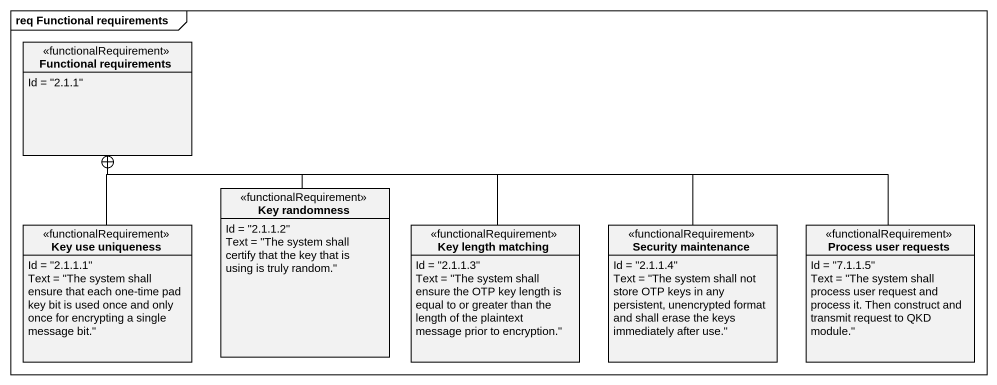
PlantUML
@startuml
mainframe req Functional requirements
hide circle
hide empty members
class "Functional requirements" as Functional_requirements <<functionalRequirement>> {
  Id = "2.1.1"
}
class "Key randomness" as Key_randomness <<functionalRequirement>> {
  Id = "2.1.1.2"
  Text = "The system shall certify that the key that is using is truly random."
}
class "Key use uniqueness" as Key_use_uniqueness <<functionalRequirement>> {
  Id = "2.1.1.1"
  Text = "The system shall ensure that each one-time pad key bit is used once and only once for encrypting a single message bit."
}
class "Key length matching" as Key_length_matching <<functionalRequirement>> {
  Id = "2.1.1.3"
  Text = "The system shall ensure the OTP key length is equal to or greater than the length of the plaintext message prior to encryption."
}
class "Security maintenance" as Security_maintenance <<functionalRequirement>> {
  Id = "2.1.1.4"
  Text = "The system shall not store OTP keys in any persistent, unencrypted format and shall erase the keys immediately after use."
}
class "Process user requests" as Process_user_requests <<functionalRequirement>> {
  Id = "7.1.1.5"
  Text = "The system shall process user request and process it. Then construct and transmit request to QKD module."
}
Key_randomness -up-+ Functional_requirements
Key_use_uniqueness -up-+ Functional_requirements
Key_length_matching -left-+ Functional_requirements
Security_maintenance -left-+ Functional_requirements
Process_user_requests -left-+ Functional_requirements
@enduml
